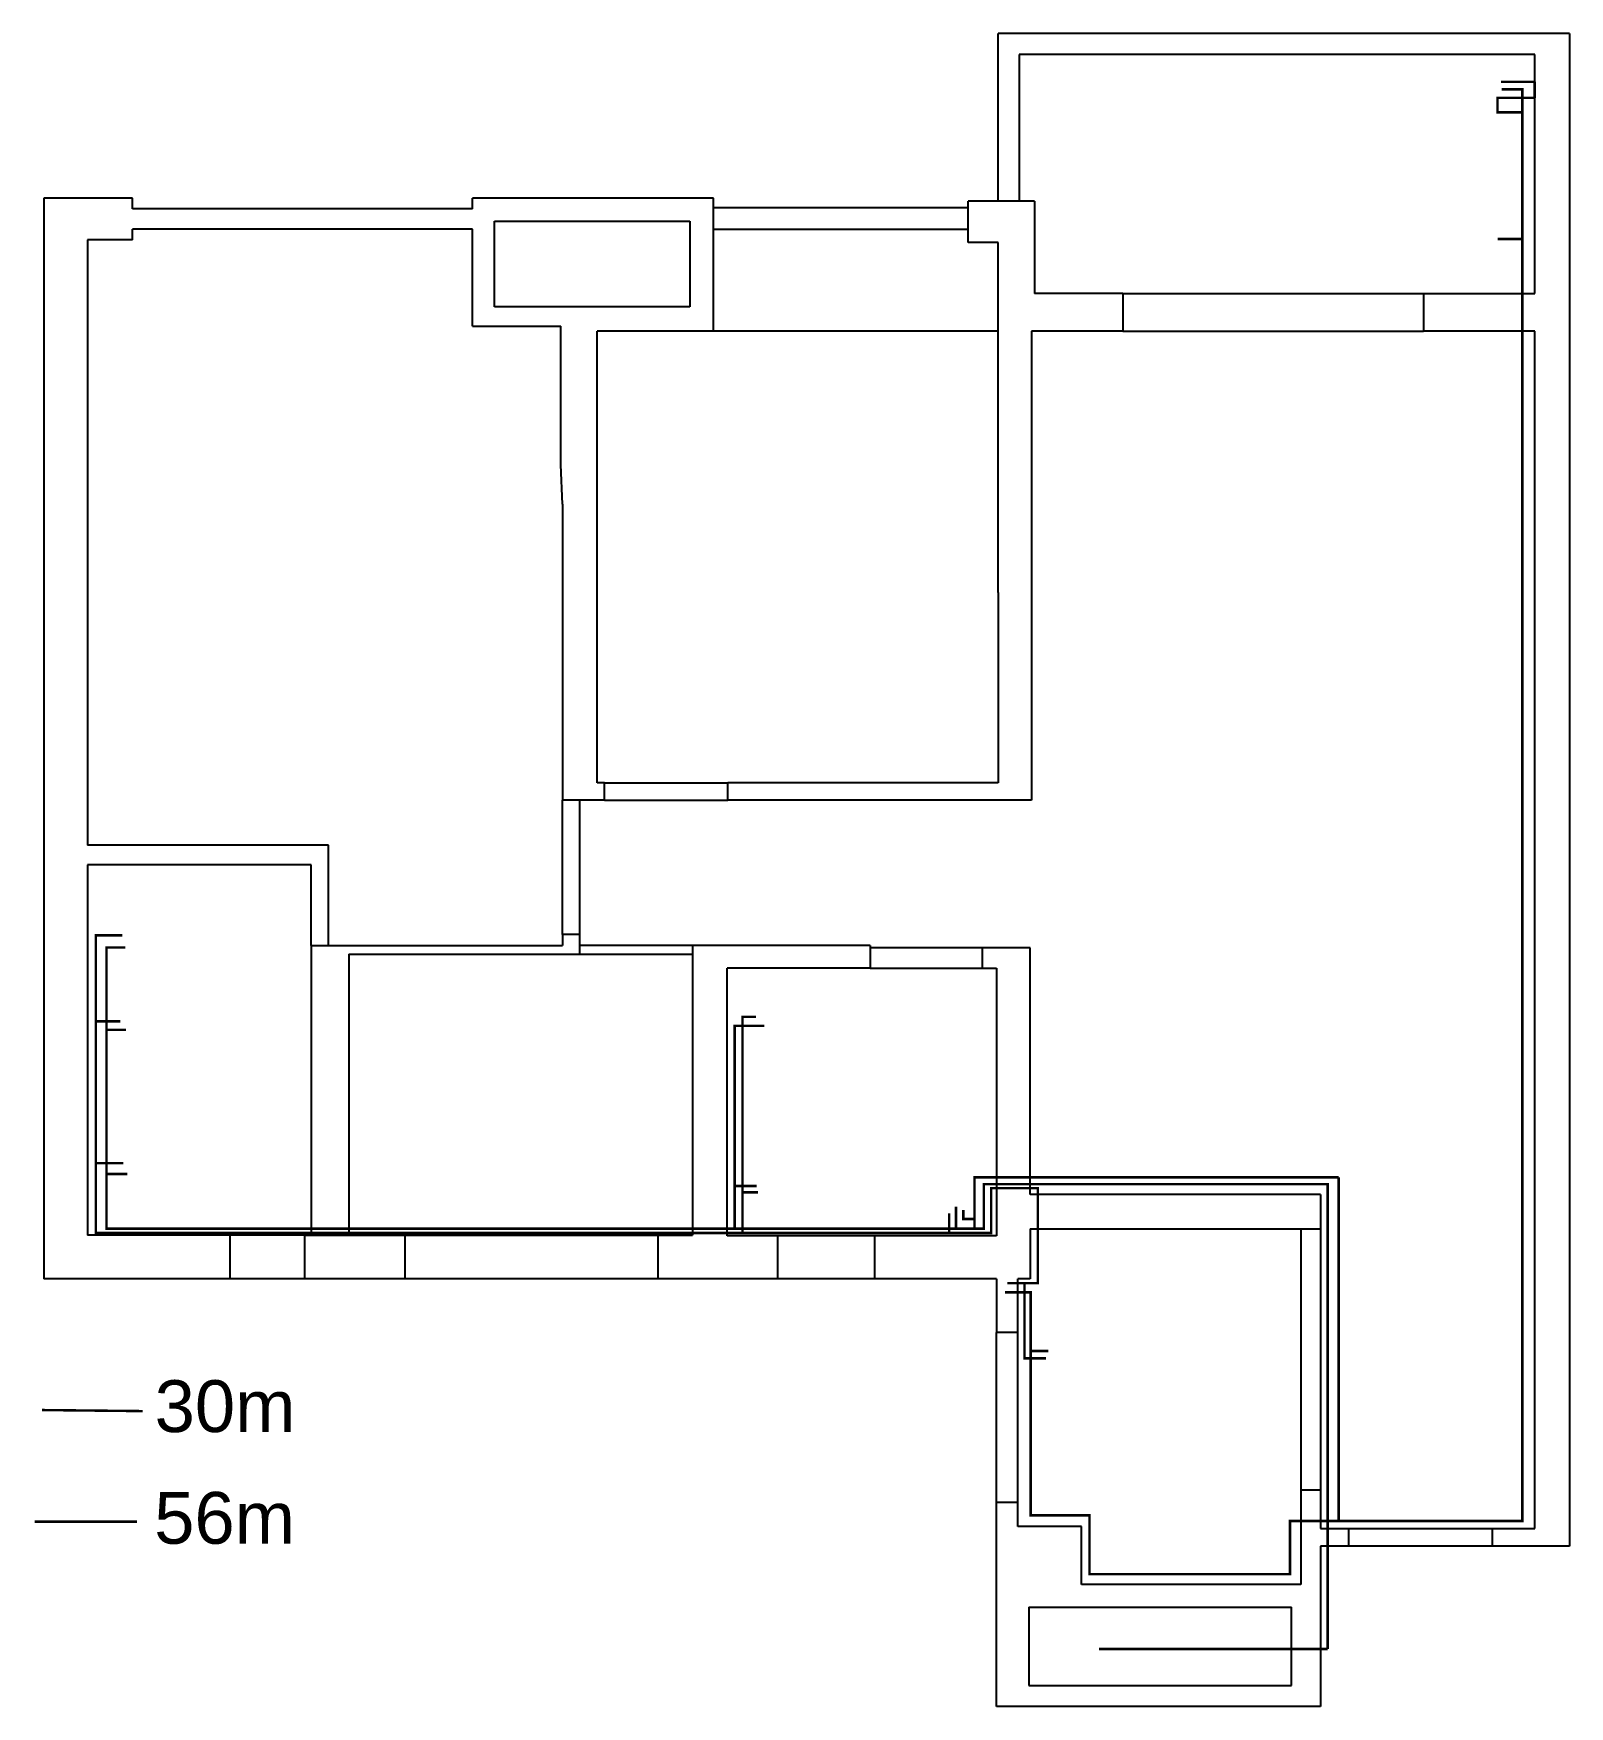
# Model space of a CAD drawing. Header units: millimetres. Extents: x -1666 to 220555, y -7114 to 28673.
# Drawn here: x 60538 to 71115, y 17153 to 28673 of the extents above; entities that cross this region are included whole.
import ezdxf

# ---------------------------------------------------------------- set-up
doc = ezdxf.new("R2010")
doc.units = ezdxf.units.MM
doc.header["$LTSCALE"] = 80
doc.styles.get("Standard").update_dxf_attribs({"font": 'arial.ttf'})

msp = doc.modelspace()

# ---------------------------------------------------------------- linework, layer by layer
at = {"color": 2, "true_color": 0xf1eb1f}
for p, q in [((67180.498, 27517.843), (67180.498, 28672.843)), ((71115.498, 28672.843), (67180.498, 28672.843)), ((71115.498, 28672.843), (71115.498, 18257.843)), ((70875.498, 28527.843), (67325.498, 28527.843)), ((67325.498, 28527.843), (67325.498, 27517.843)), ((70875.498, 26882.843), (70875.498, 28527.843)), ((61220.498, 27537.843), (60610.498, 27537.843)), ((60610.498, 27537.843), (60610.498, 20097.843)), ((61220.498, 27465.343), (61220.498, 27537.843)), ((65220.498, 27537.843), (63560.498, 27537.843)), ((63560.498, 27465.343), (63560.498, 27537.843)), ((65220.498, 27472.843), (65220.498, 27537.843)), ((63560.498, 27465.343), (61220.498, 27465.343)), ((66975.498, 27472.843), (65220.498, 27472.843)), ((66975.498, 27232.843), (66975.498, 27517.843)), ((67430.498, 27517.843), (66975.498, 27517.843)), ((67430.498, 27517.843), (67430.498, 26882.843)), ((61220.498, 27252.843), (61220.498, 27325.343)), ((63560.498, 27325.343), (61220.498, 27325.343)), ((63560.498, 26657.843), (63560.498, 27325.343)), ((63712.052, 27380.511), (65058.072, 27380.511)), ((63712.052, 26790.781), (63712.052, 27380.511)), ((65058.072, 27380.511), (65058.072, 26790.781)), ((66975.498, 27322.843), (65220.498, 27322.843)), ((65220.498, 26622.843), (65220.498, 27322.843)), ((60910.498, 27252.843), (60910.498, 23082.843)), ((61220.498, 27252.843), (60910.498, 27252.843)), ((67180.498, 27232.843), (66975.498, 27232.843)), ((67180.498, 24822.843), (67180.498, 27232.843)), ((68040.498, 26882.843), (67430.498, 26882.843)), ((68040.498, 26882.843), (68040.498, 26622.843)), ((70110.498, 26882.843), (70110.498, 26622.843)), ((70110.498, 26882.843), (70875.498, 26882.843)), ((65058.072, 26790.781), (63712.052, 26790.781)), ((63560.498, 26657.843), (64170.498, 26657.843)), ((64170.498, 25702.843), (64170.498, 26657.843)), ((64420.498, 23512.843), (64420.498, 26622.843)), ((67180.498, 26622.843), (65220.498, 26622.843)), ((68040.498, 26622.843), (67410.498, 26622.843)), ((67410.498, 26622.843), (67410.498, 23392.843)), ((70875.498, 26622.843), (70110.498, 26622.843)), ((70875.498, 18377.843), (70875.498, 26622.843)), ((64180.498, 25432.843), (64170.498, 25702.843)), ((64180.498, 25432.843), (64180.498, 23392.843)), ((67180.498, 24822.843), (67180.498, 23512.843)), ((64470.498, 23512.843), (64420.498, 23512.843)), ((64470.498, 23392.843), (64470.498, 23512.843)), ((67180.498, 23512.843), (65320.498, 23512.843)), ((65320.498, 23392.843), (65320.498, 23512.843)), ((64470.498, 23392.843), (64420.498, 23392.843)), ((67410.498, 23392.843), (65320.498, 23392.843)), ((62570.498, 23082.843), (60910.498, 23082.843)), ((60910.498, 22947.843), (60910.498, 20397.843)), ((62450.498, 22947.843), (60910.498, 22947.843)), ((64180.498, 22467.843), (64180.498, 22392.843)), ((64300.498, 22467.843), (64180.498, 22467.843)), ((64300.498, 22332.843), (64300.498, 22467.843)), ((62450.498, 22392.843), (64180.498, 22392.843)), ((62450.498, 22392.843), (62450.498, 20397.843)), ((66300.498, 22392.843), (65075.498, 22392.843)), ((66300.498, 22392.843), (66300.498, 22237.843)), ((67400.498, 22377.843), (67070.498, 22377.843)), ((67070.498, 22377.843), (67070.498, 22237.843)), ((67400.498, 20677.843), (67400.498, 22377.843)), ((62710.498, 22332.843), (64300.498, 22332.843)), ((65315.498, 20392.843), (65315.498, 22237.843)), ((66300.498, 22237.843), (65315.498, 22237.843)), ((67070.498, 22237.843), (67170.498, 22237.843)), ((67170.498, 22237.843), (67170.498, 20392.843)), ((69400.498, 20677.843), (67400.498, 20677.843)), ((69400.498, 20677.843), (69400.498, 18377.843)), ((62405.498, 20397.843), (60910.498, 20397.843)), ((61890.498, 20397.843), (61890.498, 20097.843)), ((62405.498, 20397.843), (62405.498, 20097.843)), ((63095.498, 20397.843), (63095.498, 20097.843)), ((64840.498, 20097.843), (64840.498, 20397.843)), ((65660.498, 20392.843), (65315.498, 20392.843)), ((65660.498, 20392.843), (65660.498, 20097.843)), ((67170.498, 20392.843), (65660.498, 20392.843)), ((66330.498, 20392.843), (66330.498, 20097.843)), ((67400.498, 20442.843), (69265.498, 20442.843)), ((67400.498, 20442.843), (67400.498, 20097.843)), ((62405.498, 20097.843), (60610.498, 20097.843)), ((64840.498, 20097.843), (62405.498, 20097.843)), ((65660.498, 20097.843), (64840.498, 20097.843)), ((67170.498, 20097.843), (65660.498, 20097.843)), ((67170.498, 20097.843), (67170.498, 19727.843)), ((67400.498, 20097.843), (67315.498, 20097.843)), ((67315.498, 19727.843), (67315.498, 20097.843)), ((67315.498, 19727.843), (67170.498, 19727.843)), ((67315.498, 18557.843), (67170.498, 18557.843)), ((67315.498, 18392.843), (67315.498, 18557.843)), ((69400.498, 18642.843), (69265.498, 18642.843)), ((69265.498, 18592.843), (69265.498, 17992.843)), ((67755.498, 18392.843), (67315.498, 18392.843)), ((67755.498, 17992.843), (67755.498, 18392.843)), ((69400.498, 18377.843), (69595.498, 18377.843)), ((69595.498, 18257.843), (69595.498, 18377.843)), ((70585.498, 18377.843), (70875.498, 18377.843)), ((70585.498, 18257.843), (70585.498, 18377.843)), ((70585.498, 18257.843), (69400.498, 18257.843)), ((69400.498, 18257.843), (69400.498, 17152.843)), ((69400.498, 18257.843), (69400.498, 17992.843)), ((71115.498, 18257.843), (70585.498, 18257.843)), ((69265.498, 17992.843), (67755.498, 17992.843)), ((67393.175, 17837.426), (67393.175, 17297.449)), ((67393.175, 17837.426), (69199.908, 17837.426)), ((69199.908, 17297.449), (69199.908, 17837.426)), ((67393.175, 17297.449), (69199.908, 17297.449)), ((69400.498, 17152.843), (67170.498, 17152.843))]:
    msp.add_line(p, q, dxfattribs=at)
at = {"color": 41, "true_color": 0xf4ee51}
for p, q in [((65220.498, 27322.843), (65220.498, 27537.843)), ((68040.498, 26882.843), (70110.498, 26882.843)), ((65220.498, 26622.843), (64420.498, 26622.843)), ((68040.498, 26622.843), (70110.498, 26622.843)), ((64470.498, 23512.843), (65320.498, 23512.843)), ((64470.498, 23392.843), (64180.498, 23392.843)), ((64180.498, 22467.843), (64180.498, 23392.843)), ((64300.498, 22467.843), (64300.498, 23392.843)), ((64470.498, 23392.843), (65320.498, 23392.843)), ((62570.498, 22392.843), (62570.498, 23082.843)), ((62450.498, 22392.843), (62450.498, 22947.843)), ((65075.498, 22392.843), (64300.498, 22392.843)), ((65075.498, 22392.843), (65075.498, 20397.843)), ((67070.498, 22377.843), (66300.498, 22377.843)), ((62710.498, 22332.843), (62710.498, 20397.843)), ((64300.498, 22332.843), (65075.498, 22332.843)), ((66300.498, 22237.843), (67070.498, 22237.843)), ((62405.498, 20397.843), (62450.498, 20397.843)), ((62450.498, 20397.843), (62710.498, 20397.843)), ((62710.498, 20397.843), (63095.498, 20397.843)), ((63095.498, 20397.843), (64840.498, 20397.843)), ((64840.498, 20397.843), (65075.498, 20397.843)), ((69265.498, 20442.843), (69265.498, 20356.713)), ((69265.498, 20442.843), (69400.498, 20442.843)), ((69265.498, 20356.713), (69265.498, 18592.843)), ((67170.498, 17152.843), (67170.498, 19727.843)), ((67315.498, 18557.843), (67315.498, 19727.843)), ((69595.498, 18377.843), (70585.498, 18377.843))]:
    msp.add_line(p, q, dxfattribs=at)
at = {"color": 1, "const_width": 17}
for points in [[(70875.498, 28340.1), (70643.475, 28340.1)], [(70875.498, 28229.513), (70875.498, 28340.1)], [(70875.498, 28229.513), (70690.514, 28229.513)], [(60967.416, 20894.742), (60967.416, 22462.844), (61148.841, 22462.844)], [(65420.288, 20693.638), (65420.288, 21901.629), (65514.411, 21901.629)], [(60967.416, 21871.085), (61136.938, 21871.085)], [(65420.288, 20413.039), (60967.416, 20413.039), (60967.416, 20894.742)], [(60967.416, 20894.742), (61157.858, 20894.742)], [(66843.302, 20413.039), (65420.288, 20413.039), (65420.288, 20693.638), (65528.167, 20693.638)], [(67361.982, 20067.52), (67454.33, 20067.52), (67454.33, 20721.698), (67132.905, 20721.698), (67132.905, 20413.039), (66843.302, 20413.039), (66843.302, 20547.98)], [(67244.012, 20067.52), (67361.982, 20067.52), (67361.982, 19550.528), (67511.428, 19550.528)], [(60597.361, 19194.392), (61289.333, 19187.046)]]:
    msp.add_lwpolyline(points, dxfattribs=at)
at = {"color": 3, "const_width": 17}
for points in [[(69450.123, 18430.435), (69525.334, 18430.435), (70790.799, 18430.435), (70790.799, 28288.014), (70649.216, 28288.014)], [(70790.799, 28129.368), (70619.776, 28129.368), (70619.776, 28229.513), (70690.514, 28229.513)], [(70790.799, 27257.358), (70619.465, 27257.358)], [(61041.011, 21811.861), (61041.011, 22379.508), (61171.447, 22379.508)], [(61041.011, 20819.531), (61041.011, 21811.861), (61175.655, 21811.861)], [(65366.147, 20737.415), (65366.147, 21839.95), (65571.319, 21839.95)], [(67017.657, 20443.057), (65366.147, 20443.057), (61041.011, 20443.057), (61041.011, 20819.531), (61184.07, 20819.531)], [(65366.147, 20443.057), (65366.147, 20737.415), (65516.895, 20737.415)], [(69525.334, 20796.383), (67017.657, 20796.383), (67017.657, 20510.25), (66940.957, 20510.25), (66940.957, 20572.472)], [(69525.334, 18430.435), (69525.334, 20796.383)], [(67017.657, 20510.25), (67017.657, 20443.057)], [(67404.397, 19600.502), (67404.397, 20005.16), (67228.529, 20005.16)], [(69450.123, 18430.435), (69190.242, 18430.435), (69190.242, 18064.051), (67810.45, 18064.051), (67810.45, 18469.831), (67404.397, 18469.831), (67404.397, 19600.502), (67526.608, 19600.502)], [(61251.308, 18425.402), (60546.483, 18425.402)]]:
    msp.add_lwpolyline(points, dxfattribs=at)
at = {"color": 41, "true_color": 0xf4ee51, "const_width": 17}
for points in [[(69450.123, 17549.263), (69450.123, 20749.788), (67464.063, 20749.788), (67081.615, 20749.788), (67081.615, 20443.057), (66890.421, 20443.057), (66890.421, 20595.129)], [(67875.654, 17549.263), (69450.123, 17549.263)]]:
    msp.add_lwpolyline(points, dxfattribs=at)

# ---------------------------------------------------------------- texts
at = {"color": 41, "true_color": 0xf4ee51, "char_height": 356.8172, "attachment_point": 1}
for s, insert in [('30m', (61372.455, 19399.551)), ('56m', (61369.302, 18630.551))]:
    msp.add_mtext_dynamic_manual_height_columns(s, width=197330.18505, gutter_width=1784.086, heights=[0], dxfattribs=dict(at, insert=insert))

doc.saveas('drawing.dxf')
